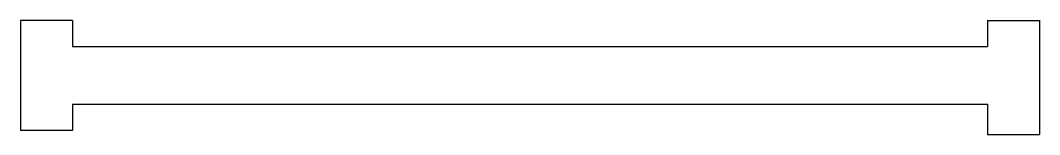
# Model space of a CAD drawing. Extents: x 1.34 to 5.24, y -0.23 to 0.21.
import ezdxf

# ---------------------------------------------------------------- set-up
doc = ezdxf.new("R2010")
doc.units = 0
doc.layers.add('VISIBLE', color=7, linetype='CONTINUOUS')

msp = doc.modelspace()

# ---------------------------------------------------------------- linework, layer by layer
at = {"layer": 'VISIBLE'}
for p, q in [((1.5436, 0.21, 0.125), (1.3436, 0.21, 0.125)), ((1.3436, 0.21, 0.125), (1.3436, -0.21, 0.125)), ((1.5436, 0.21, 0.125), (1.5436, 0.11, 0.125)), ((5.0436, 0.21, 0.125), (5.2436, 0.21, 0.125)), ((5.0436, 0.21, 0.125), (5.0436, 0.11, 0.125)), ((5.2436, 0.21, 0.125), (5.2436, -0.226, 0.125)), ((1.5436, 0.11, 0.125), (5.0436, 0.11, 0.125)), ((1.5436, -0.11, 0.125), (1.5436, -0.21, 0.125)), ((1.5436, -0.11, 0.125), (5.0436, -0.11, 0.125)), ((5.0436, -0.11, 0.125), (5.0436, -0.226, 0.125)), ((1.5436, -0.21, 0.125), (1.3436, -0.21, 0.125)), ((5.0436, -0.226, 0.125), (5.2436, -0.226, 0.125))]:
    msp.add_line(p, q, dxfattribs=at)

doc.saveas('drawing.dxf')
